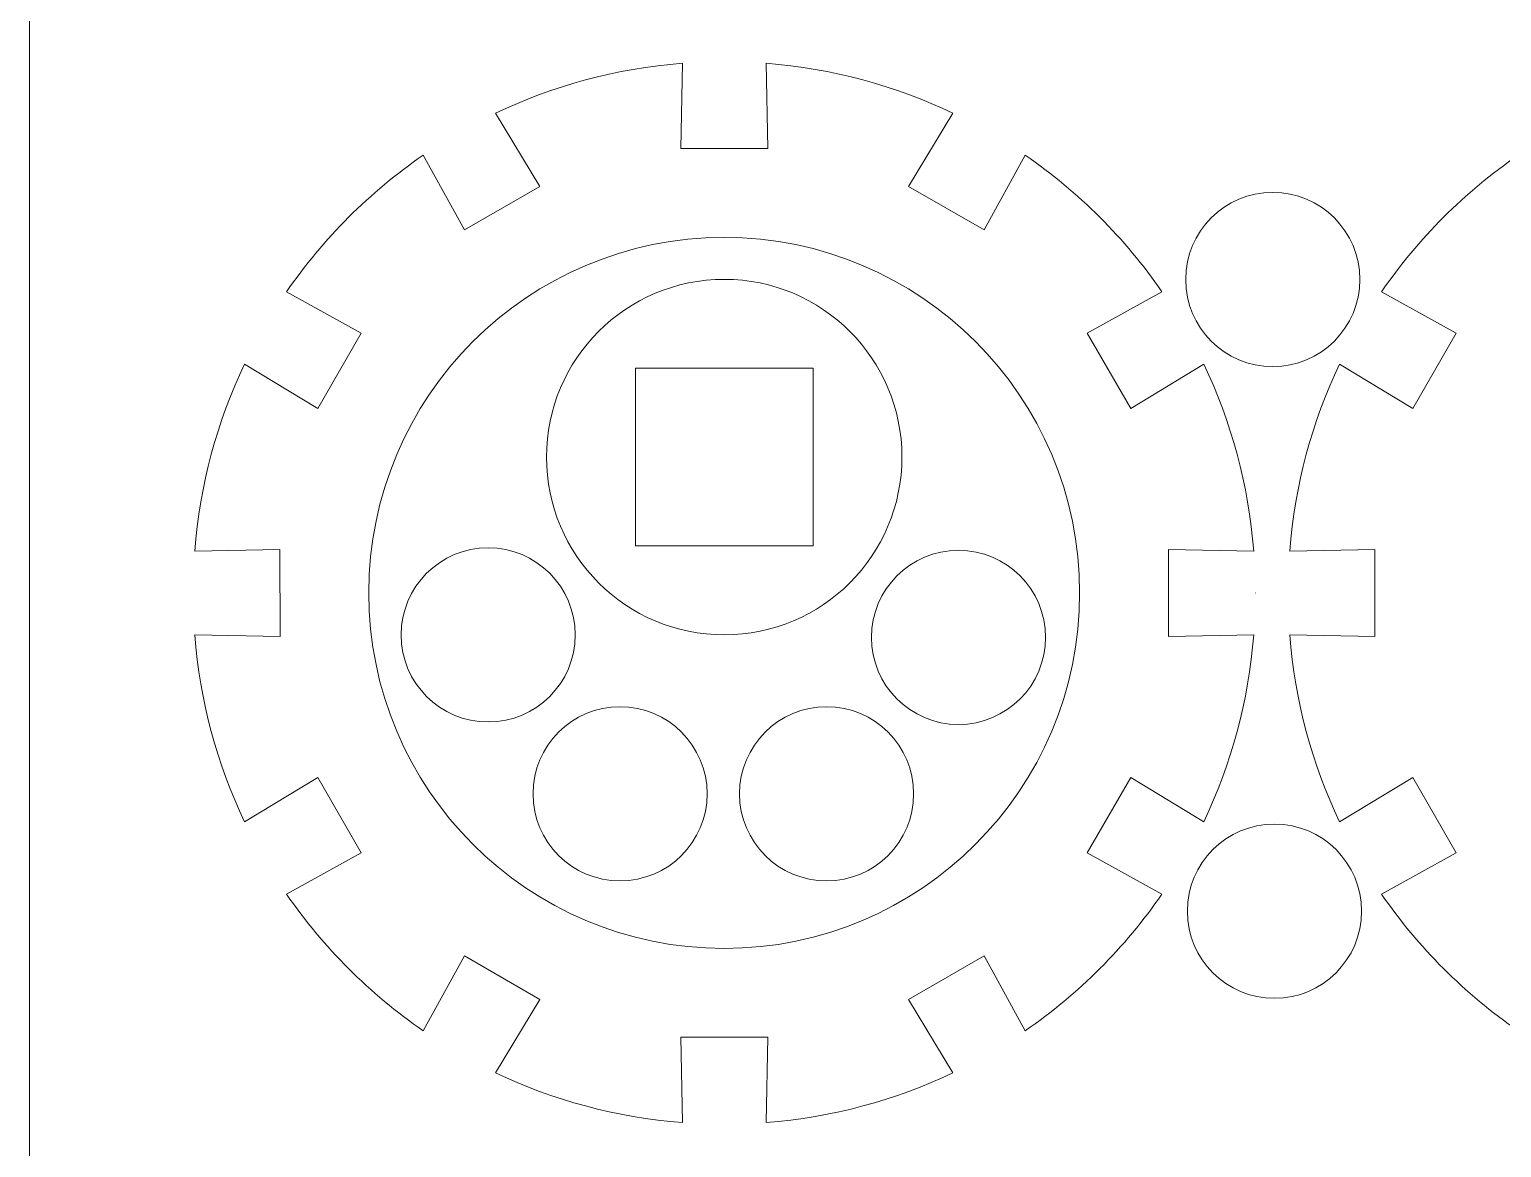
# Model space of a CAD drawing. Header units: centimetres. Extents: x -226 to -75, y 0 to 222.
# Drawn here: x -225.837 to -221.695, y 21.007 to 24.152 of the extents above; entities that cross this region are included whole.
import ezdxf

# ---------------------------------------------------------------- set-up
doc = ezdxf.new("R2010")
doc.units = ezdxf.units.CM
doc.header["$MEASUREMENT"] = 0
doc.layers.add('layer 1', color=7, linetype='Continuous')

msp = doc.modelspace()

# ---------------------------------------------------------------- linework, layer by layer
at = {"layer": 'layer 1', "color": 250, "lineweight": 20}
msp.add_lwpolyline([(-225.83724, 0.31703), (-195.83724, 0.31703), (-195.83724, 30.31703), (-225.83724, 30.31703), (-225.83724, 0.31703)], close=True, dxfattribs=at)
at = {"layer": 'layer 1', "color": 1, "lineweight": 9}
for points, knots in [([(-222.86131, 21.83623), (-222.86131, 21.83623), (-222.73879, 22.04846), (-222.73879, 22.04846), (-222.73879, 22.04846), (-222.73879, 22.04846), (-222.53291, 21.92386), (-222.53291, 21.92386), (-222.53291, 21.92386), (-222.45586, 22.08526), (-222.40725, 22.2626), (-222.39268, 22.44961), (-222.39268, 22.44961), (-222.39268, 22.44961), (-222.63264, 22.44477), (-222.63264, 22.44477), (-222.63264, 22.44477), (-222.63264, 22.44477), (-222.63264, 22.68978), (-222.63264, 22.68978), (-222.63264, 22.68978), (-222.63264, 22.68978), (-222.39268, 22.68484), (-222.39268, 22.68484), (-222.39268, 22.68484), (-222.40721, 22.87181), (-222.45582, 23.04926), (-222.53287, 23.21062), (-222.53287, 23.21062), (-222.53287, 23.21062), (-222.73882, 23.08605), (-222.73882, 23.08605), (-222.73882, 23.08605), (-222.73882, 23.08605), (-222.86134, 23.29825), (-222.86134, 23.29825), (-222.86134, 23.29825), (-222.86134, 23.29825), (-222.65077, 23.4141), (-222.65077, 23.4141), (-222.65077, 23.4141), (-222.75449, 23.56463), (-222.88498, 23.69512), (-223.03551, 23.79884), (-223.03551, 23.79884), (-223.03551, 23.79884), (-223.15147, 23.58834), (-223.15147, 23.58834), (-223.15147, 23.58834), (-223.15147, 23.58834), (-223.36363, 23.71086), (-223.36363, 23.71086), (-223.36363, 23.71086), (-223.36363, 23.71086), (-223.23899, 23.91674), (-223.23899, 23.91674), (-223.23899, 23.91674), (-223.40035, 23.99382), (-223.5778, 24.04247), (-223.76477, 24.057), (-223.76477, 24.057), (-223.76477, 24.057), (-223.7599, 23.81708), (-223.7599, 23.81708), (-223.7599, 23.81708), (-223.7599, 23.81708), (-224.00491, 23.81708), (-224.00491, 23.81708), (-224.00491, 23.81708), (-224.00491, 23.81708), (-224, 24.057), (-224, 24.057), (-224, 24.057), (-224.18701, 24.04247), (-224.36439, 23.99382), (-224.52575, 23.91681), (-224.52575, 23.91681), (-224.52575, 23.91681), (-224.40122, 23.71093), (-224.40122, 23.71093), (-224.40122, 23.71093), (-224.40122, 23.71093), (-224.61341, 23.58841), (-224.61341, 23.58841), (-224.61341, 23.58841), (-224.61341, 23.58841), (-224.72926, 23.79891), (-224.72926, 23.79891), (-224.72926, 23.79891), (-224.87979, 23.69519), (-225.01032, 23.56463), (-225.114, 23.41417), (-225.114, 23.41417), (-225.114, 23.41417), (-224.90357, 23.29825), (-224.90357, 23.29825), (-224.90357, 23.29825), (-224.90357, 23.29825), (-225.02602, 23.08612), (-225.02602, 23.08612), (-225.02602, 23.08612), (-225.02602, 23.08612), (-225.2319, 23.21069), (-225.2319, 23.21069), (-225.2319, 23.21069), (-225.30902, 23.04933), (-225.35763, 22.87188), (-225.3722, 22.68491), (-225.3722, 22.68491), (-225.3722, 22.68491), (-225.13228, 22.68971), (-225.13228, 22.68971), (-225.13228, 22.68971), (-225.13228, 22.68971), (-225.13224, 22.44477), (-225.13224, 22.44477), (-225.13224, 22.44477), (-225.13224, 22.44477), (-225.3722, 22.44968), (-225.3722, 22.44968), (-225.3722, 22.44968), (-225.35763, 22.26267), (-225.30902, 22.08526), (-225.23194, 21.92386), (-225.23194, 21.92386), (-225.23194, 21.92386), (-225.02609, 22.04839), (-225.02609, 22.04839), (-225.02609, 22.04839), (-225.02609, 22.04839), (-224.90357, 21.83623), (-224.90357, 21.83623), (-224.90357, 21.83623), (-224.90357, 21.83623), (-225.11404, 21.72041), (-225.11404, 21.72041), (-225.11404, 21.72041), (-225.01032, 21.56985), (-224.87983, 21.43936), (-224.72926, 21.33567), (-224.72926, 21.33567), (-224.72926, 21.33567), (-224.61345, 21.54607), (-224.61345, 21.54607), (-224.61345, 21.54607), (-224.61345, 21.54607), (-224.40125, 21.42366), (-224.40125, 21.42366), (-224.40125, 21.42366), (-224.40125, 21.42366), (-224.52582, 21.21778), (-224.52582, 21.21778), (-224.52582, 21.21778), (-224.36442, 21.14066), (-224.18701, 21.09208), (-224, 21.07748), (-224, 21.07748), (-224, 21.07748), (-224.00491, 21.31747), (-224.00491, 21.31747), (-224.00491, 21.31747), (-224.00491, 21.31747), (-223.7599, 21.31747), (-223.7599, 21.31747), (-223.7599, 21.31747), (-223.7599, 21.31747), (-223.76481, 21.07748), (-223.76481, 21.07748), (-223.76481, 21.07748), (-223.57787, 21.09208), (-223.40042, 21.14066), (-223.23906, 21.21778), (-223.23906, 21.21778), (-223.23906, 21.21778), (-223.36359, 21.42366), (-223.36359, 21.42366), (-223.36359, 21.42366), (-223.36359, 21.42366), (-223.15143, 21.54614), (-223.15143, 21.54614), (-223.15143, 21.54614), (-223.15143, 21.54614), (-223.03558, 21.33567), (-223.03558, 21.33567), (-223.03558, 21.33567), (-222.88505, 21.43936), (-222.75456, 21.56985), (-222.65084, 21.72041), (-222.65084, 21.72041), (-222.65084, 21.72041), (-222.86131, 21.83623), (-222.86131, 21.83623)], [0, 0, 0, 0, 0.0204082, 0.0204082, 0.0204082, 0.0204082, 0.0408163, 0.0408163, 0.0408163, 0.0408163, 0.0612245, 0.0612245, 0.0612245, 0.0612245, 0.0816327, 0.0816327, 0.0816327, 0.0816327, 0.1020408, 0.1020408, 0.1020408, 0.1020408, 0.122449, 0.122449, 0.122449, 0.122449, 0.1428571, 0.1428571, 0.1428571, 0.1428571, 0.1632653, 0.1632653, 0.1632653, 0.1632653, 0.1836735, 0.1836735, 0.1836735, 0.1836735, 0.2040816, 0.2040816, 0.2040816, 0.2040816, 0.2244898, 0.2244898, 0.2244898, 0.2244898, 0.244898, 0.244898, 0.244898, 0.244898, 0.2653061, 0.2653061, 0.2653061, 0.2653061, 0.2857143, 0.2857143, 0.2857143, 0.2857143, 0.3061224, 0.3061224, 0.3061224, 0.3061224, 0.3265306, 0.3265306, 0.3265306, 0.3265306, 0.3469388, 0.3469388, 0.3469388, 0.3469388, 0.3673469, 0.3673469, 0.3673469, 0.3673469, 0.3877551, 0.3877551, 0.3877551, 0.3877551, 0.4081633, 0.4081633, 0.4081633, 0.4081633, 0.4285714, 0.4285714, 0.4285714, 0.4285714, 0.4489796, 0.4489796, 0.4489796, 0.4489796, 0.4693878, 0.4693878, 0.4693878, 0.4693878, 0.4897959, 0.4897959, 0.4897959, 0.4897959, 0.5102041, 0.5102041, 0.5102041, 0.5102041, 0.5306122, 0.5306122, 0.5306122, 0.5306122, 0.5510204, 0.5510204, 0.5510204, 0.5510204, 0.5714286, 0.5714286, 0.5714286, 0.5714286, 0.5918367, 0.5918367, 0.5918367, 0.5918367, 0.6122449, 0.6122449, 0.6122449, 0.6122449, 0.6326531, 0.6326531, 0.6326531, 0.6326531, 0.6530612, 0.6530612, 0.6530612, 0.6530612, 0.6734694, 0.6734694, 0.6734694, 0.6734694, 0.6938776, 0.6938776, 0.6938776, 0.6938776, 0.7142857, 0.7142857, 0.7142857, 0.7142857, 0.7346939, 0.7346939, 0.7346939, 0.7346939, 0.755102, 0.755102, 0.755102, 0.755102, 0.7755102, 0.7755102, 0.7755102, 0.7755102, 0.7959184, 0.7959184, 0.7959184, 0.7959184, 0.8163265, 0.8163265, 0.8163265, 0.8163265, 0.8367347, 0.8367347, 0.8367347, 0.8367347, 0.8571429, 0.8571429, 0.8571429, 0.8571429, 0.877551, 0.877551, 0.877551, 0.877551, 0.8979592, 0.8979592, 0.8979592, 0.8979592, 0.9183673, 0.9183673, 0.9183673, 0.9183673, 0.9387755, 0.9387755, 0.9387755, 0.9387755, 0.9591837, 0.9591837, 0.9591837, 0.9591837, 1, 1, 1, 1]), ([(-219.78056, 21.83623), (-219.78056, 21.83623), (-219.65805, 22.04846), (-219.65805, 22.04846), (-219.65805, 22.04846), (-219.65805, 22.04846), (-219.45216, 21.92386), (-219.45216, 21.92386), (-219.45216, 21.92386), (-219.37512, 22.08526), (-219.3265, 22.2626), (-219.31193, 22.44961), (-219.31193, 22.44961), (-219.31193, 22.44961), (-219.55189, 22.44477), (-219.55189, 22.44477), (-219.55189, 22.44477), (-219.55189, 22.44477), (-219.55189, 22.68978), (-219.55189, 22.68978), (-219.55189, 22.68978), (-219.55189, 22.68978), (-219.31193, 22.68484), (-219.31193, 22.68484), (-219.31193, 22.68484), (-219.32647, 22.87181), (-219.37508, 23.04926), (-219.45213, 23.21062), (-219.45213, 23.21062), (-219.45213, 23.21062), (-219.65808, 23.08605), (-219.65808, 23.08605), (-219.65808, 23.08605), (-219.65808, 23.08605), (-219.7806, 23.29825), (-219.7806, 23.29825), (-219.7806, 23.29825), (-219.7806, 23.29825), (-219.57003, 23.4141), (-219.57003, 23.4141), (-219.57003, 23.4141), (-219.67374, 23.56463), (-219.80424, 23.69512), (-219.95477, 23.79884), (-219.95477, 23.79884), (-219.95477, 23.79884), (-220.07072, 23.58834), (-220.07072, 23.58834), (-220.07072, 23.58834), (-220.07072, 23.58834), (-220.28289, 23.71086), (-220.28289, 23.71086), (-220.28289, 23.71086), (-220.28289, 23.71086), (-220.15825, 23.91674), (-220.15825, 23.91674), (-220.15825, 23.91674), (-220.31961, 23.99382), (-220.49706, 24.04247), (-220.68403, 24.057), (-220.68403, 24.057), (-220.68403, 24.057), (-220.67916, 23.81708), (-220.67916, 23.81708), (-220.67916, 23.81708), (-220.67916, 23.81708), (-220.92416, 23.81708), (-220.92416, 23.81708), (-220.92416, 23.81708), (-220.92416, 23.81708), (-220.91926, 24.057), (-220.91926, 24.057), (-220.91926, 24.057), (-221.10627, 24.04247), (-221.28365, 23.99382), (-221.44501, 23.91681), (-221.44501, 23.91681), (-221.44501, 23.91681), (-221.32048, 23.71093), (-221.32048, 23.71093), (-221.32048, 23.71093), (-221.32048, 23.71093), (-221.53267, 23.58841), (-221.53267, 23.58841), (-221.53267, 23.58841), (-221.53267, 23.58841), (-221.64852, 23.79891), (-221.64852, 23.79891), (-221.64852, 23.79891), (-221.79905, 23.69519), (-221.92958, 23.56463), (-222.03326, 23.41417), (-222.03326, 23.41417), (-222.03326, 23.41417), (-221.82283, 23.29825), (-221.82283, 23.29825), (-221.82283, 23.29825), (-221.82283, 23.29825), (-221.94528, 23.08612), (-221.94528, 23.08612), (-221.94528, 23.08612), (-221.94528, 23.08612), (-222.15116, 23.21069), (-222.15116, 23.21069), (-222.15116, 23.21069), (-222.22828, 23.04933), (-222.27689, 22.87188), (-222.29146, 22.68491), (-222.29146, 22.68491), (-222.29146, 22.68491), (-222.05154, 22.68971), (-222.05154, 22.68971), (-222.05154, 22.68971), (-222.05154, 22.68971), (-222.0515, 22.44477), (-222.0515, 22.44477), (-222.0515, 22.44477), (-222.0515, 22.44477), (-222.29146, 22.44968), (-222.29146, 22.44968), (-222.29146, 22.44968), (-222.27689, 22.26267), (-222.22828, 22.08526), (-222.1512, 21.92386), (-222.1512, 21.92386), (-222.1512, 21.92386), (-221.94535, 22.04839), (-221.94535, 22.04839), (-221.94535, 22.04839), (-221.94535, 22.04839), (-221.82283, 21.83623), (-221.82283, 21.83623), (-221.82283, 21.83623), (-221.82283, 21.83623), (-222.0333, 21.72041), (-222.0333, 21.72041), (-222.0333, 21.72041), (-221.92958, 21.56985), (-221.79909, 21.43936), (-221.64852, 21.33567), (-221.64852, 21.33567), (-221.64852, 21.33567), (-221.53271, 21.54607), (-221.53271, 21.54607), (-221.53271, 21.54607), (-221.53271, 21.54607), (-221.32051, 21.42366), (-221.32051, 21.42366), (-221.32051, 21.42366), (-221.32051, 21.42366), (-221.44508, 21.21778), (-221.44508, 21.21778), (-221.44508, 21.21778), (-221.28368, 21.14066), (-221.10627, 21.09208), (-220.91926, 21.07748), (-220.91926, 21.07748), (-220.91926, 21.07748), (-220.92416, 21.31747), (-220.92416, 21.31747), (-220.92416, 21.31747), (-220.92416, 21.31747), (-220.67916, 21.31747), (-220.67916, 21.31747), (-220.67916, 21.31747), (-220.67916, 21.31747), (-220.68406, 21.07748), (-220.68406, 21.07748), (-220.68406, 21.07748), (-220.49713, 21.09208), (-220.31968, 21.14066), (-220.15832, 21.21778), (-220.15832, 21.21778), (-220.15832, 21.21778), (-220.28285, 21.42366), (-220.28285, 21.42366), (-220.28285, 21.42366), (-220.28285, 21.42366), (-220.07069, 21.54614), (-220.07069, 21.54614), (-220.07069, 21.54614), (-220.07069, 21.54614), (-219.95484, 21.33567), (-219.95484, 21.33567), (-219.95484, 21.33567), (-219.80431, 21.43936), (-219.67381, 21.56985), (-219.5701, 21.72041), (-219.5701, 21.72041), (-219.5701, 21.72041), (-219.78056, 21.83623), (-219.78056, 21.83623)], [0, 0, 0, 0, 0.0204082, 0.0204082, 0.0204082, 0.0204082, 0.0408163, 0.0408163, 0.0408163, 0.0408163, 0.0612245, 0.0612245, 0.0612245, 0.0612245, 0.0816327, 0.0816327, 0.0816327, 0.0816327, 0.1020408, 0.1020408, 0.1020408, 0.1020408, 0.122449, 0.122449, 0.122449, 0.122449, 0.1428571, 0.1428571, 0.1428571, 0.1428571, 0.1632653, 0.1632653, 0.1632653, 0.1632653, 0.1836735, 0.1836735, 0.1836735, 0.1836735, 0.2040816, 0.2040816, 0.2040816, 0.2040816, 0.2244898, 0.2244898, 0.2244898, 0.2244898, 0.244898, 0.244898, 0.244898, 0.244898, 0.2653061, 0.2653061, 0.2653061, 0.2653061, 0.2857143, 0.2857143, 0.2857143, 0.2857143, 0.3061224, 0.3061224, 0.3061224, 0.3061224, 0.3265306, 0.3265306, 0.3265306, 0.3265306, 0.3469388, 0.3469388, 0.3469388, 0.3469388, 0.3673469, 0.3673469, 0.3673469, 0.3673469, 0.3877551, 0.3877551, 0.3877551, 0.3877551, 0.4081633, 0.4081633, 0.4081633, 0.4081633, 0.4285714, 0.4285714, 0.4285714, 0.4285714, 0.4489796, 0.4489796, 0.4489796, 0.4489796, 0.4693878, 0.4693878, 0.4693878, 0.4693878, 0.4897959, 0.4897959, 0.4897959, 0.4897959, 0.5102041, 0.5102041, 0.5102041, 0.5102041, 0.5306122, 0.5306122, 0.5306122, 0.5306122, 0.5510204, 0.5510204, 0.5510204, 0.5510204, 0.5714286, 0.5714286, 0.5714286, 0.5714286, 0.5918367, 0.5918367, 0.5918367, 0.5918367, 0.6122449, 0.6122449, 0.6122449, 0.6122449, 0.6326531, 0.6326531, 0.6326531, 0.6326531, 0.6530612, 0.6530612, 0.6530612, 0.6530612, 0.6734694, 0.6734694, 0.6734694, 0.6734694, 0.6938776, 0.6938776, 0.6938776, 0.6938776, 0.7142857, 0.7142857, 0.7142857, 0.7142857, 0.7346939, 0.7346939, 0.7346939, 0.7346939, 0.755102, 0.755102, 0.755102, 0.755102, 0.7755102, 0.7755102, 0.7755102, 0.7755102, 0.7959184, 0.7959184, 0.7959184, 0.7959184, 0.8163265, 0.8163265, 0.8163265, 0.8163265, 0.8367347, 0.8367347, 0.8367347, 0.8367347, 0.8571429, 0.8571429, 0.8571429, 0.8571429, 0.877551, 0.877551, 0.877551, 0.877551, 0.8979592, 0.8979592, 0.8979592, 0.8979592, 0.9183673, 0.9183673, 0.9183673, 0.9183673, 0.9387755, 0.9387755, 0.9387755, 0.9387755, 0.9591837, 0.9591837, 0.9591837, 0.9591837, 1, 1, 1, 1]), ([(-222.33896, 23.20393), (-222.47404, 23.20393), (-222.58397, 23.31382), (-222.58397, 23.44894), (-222.58397, 23.44894), (-222.58397, 23.58398), (-222.47404, 23.69398), (-222.33896, 23.69398), (-222.33896, 23.69398), (-222.20388, 23.69398), (-222.09399, 23.58398), (-222.09399, 23.44894), (-222.09399, 23.44894), (-222.09399, 23.31382), (-222.20388, 23.20393), (-222.33896, 23.20393)], [0, 0, 0, 0, 0.2, 0.2, 0.2, 0.2, 0.4, 0.4, 0.4, 0.4, 0.6, 0.6, 0.6, 0.6, 1, 1, 1, 1]), ([(-223.88243, 23.56725), (-224.43471, 23.56725), (-224.88245, 23.11954), (-224.88245, 22.56727), (-224.88245, 22.56727), (-224.88245, 22.01503), (-224.43471, 21.56732), (-223.88243, 21.56732), (-223.88243, 21.56732), (-223.33016, 21.56732), (-222.88241, 22.01503), (-222.88241, 22.56727), (-222.88241, 22.56727), (-222.88241, 23.11954), (-223.33016, 23.56725), (-223.88243, 23.56725)], [0, 0, 0, 0, 0.2, 0.2, 0.2, 0.2, 0.4, 0.4, 0.4, 0.4, 0.6, 0.6, 0.6, 0.6, 1, 1, 1, 1]), ([(-223.8824, 23.44936), (-223.60628, 23.44936), (-223.3824, 23.22549), (-223.3824, 22.94933), (-223.3824, 22.94933), (-223.3824, 22.67318), (-223.60628, 22.44931), (-223.8824, 22.44931), (-223.8824, 22.44931), (-224.15855, 22.44931), (-224.38242, 22.67318), (-224.38242, 22.94933), (-224.38242, 22.94933), (-224.38242, 23.22549), (-224.15855, 23.44936), (-223.8824, 23.44936)], [0, 0, 0, 0, 0.2, 0.2, 0.2, 0.2, 0.4, 0.4, 0.4, 0.4, 0.6, 0.6, 0.6, 0.6, 1, 1, 1, 1]), ([(-224.54658, 22.20437), (-224.68166, 22.20437), (-224.79158, 22.31426), (-224.79158, 22.44931), (-224.79158, 22.44931), (-224.79158, 22.58442), (-224.68166, 22.69434), (-224.54658, 22.69434), (-224.54658, 22.69434), (-224.4115, 22.69434), (-224.30161, 22.58442), (-224.30161, 22.44931), (-224.30161, 22.44931), (-224.30161, 22.31426), (-224.4115, 22.20437), (-224.54658, 22.20437)], [0, 0, 0, 0, 0.2, 0.2, 0.2, 0.2, 0.4, 0.4, 0.4, 0.4, 0.6, 0.6, 0.6, 0.6, 1, 1, 1, 1]), ([(-223.22325, 22.19727), (-223.35833, 22.19727), (-223.46825, 22.30716), (-223.46825, 22.44228), (-223.46825, 22.44228), (-223.46825, 22.57732), (-223.35833, 22.68725), (-223.22325, 22.68725), (-223.22325, 22.68725), (-223.08817, 22.68725), (-222.97828, 22.57732), (-222.97828, 22.44228), (-222.97828, 22.44228), (-222.97828, 22.30716), (-223.08817, 22.19727), (-223.22325, 22.19727)], [0, 0, 0, 0, 0.2, 0.2, 0.2, 0.2, 0.4, 0.4, 0.4, 0.4, 0.6, 0.6, 0.6, 0.6, 1, 1, 1, 1]), ([(-222.38764, 22.56659), (-222.38764, 22.56659), (-222.38764, 22.5673), (-222.38764, 22.5673), (-222.38764, 22.5673), (-222.38764, 22.5673), (-222.38764, 22.56797), (-222.38764, 22.56797), (-222.38764, 22.56797), (-222.38764, 22.56797), (-222.38764, 22.56659), (-222.38764, 22.56659)], [0, 0, 0, 0, 0.25, 0.25, 0.25, 0.25, 0.5, 0.5, 0.5, 0.5, 1, 1, 1, 1]), ([(-224.17544, 21.75727), (-224.31055, 21.75727), (-224.42044, 21.86716), (-224.42044, 22.0022), (-224.42044, 22.0022), (-224.42044, 22.13732), (-224.31055, 22.24724), (-224.17544, 22.24724), (-224.17544, 22.24724), (-224.0404, 22.24724), (-223.93047, 22.13732), (-223.93047, 22.0022), (-223.93047, 22.0022), (-223.93047, 21.86716), (-224.0404, 21.75727), (-224.17544, 21.75727)], [0, 0, 0, 0, 0.2, 0.2, 0.2, 0.2, 0.4, 0.4, 0.4, 0.4, 0.6, 0.6, 0.6, 0.6, 1, 1, 1, 1]), ([(-223.59439, 21.75727), (-223.7295, 21.75727), (-223.83939, 21.86716), (-223.83939, 22.0022), (-223.83939, 22.0022), (-223.83939, 22.13732), (-223.7295, 22.24724), (-223.59439, 22.24724), (-223.59439, 22.24724), (-223.45935, 22.24724), (-223.34942, 22.13732), (-223.34942, 22.0022), (-223.34942, 22.0022), (-223.34942, 21.86716), (-223.45935, 21.75727), (-223.59439, 21.75727)], [0, 0, 0, 0, 0.2, 0.2, 0.2, 0.2, 0.4, 0.4, 0.4, 0.4, 0.6, 0.6, 0.6, 0.6, 1, 1, 1, 1]), ([(-222.33424, 21.42709), (-222.46936, 21.42709), (-222.57925, 21.53698), (-222.57925, 21.67209), (-222.57925, 21.67209), (-222.57925, 21.80721), (-222.46936, 21.91713), (-222.33424, 21.91713), (-222.33424, 21.91713), (-222.19916, 21.91713), (-222.08924, 21.80721), (-222.08924, 21.67209), (-222.08924, 21.67209), (-222.08924, 21.53698), (-222.19916, 21.42709), (-222.33424, 21.42709)], [0, 0, 0, 0, 0.2, 0.2, 0.2, 0.2, 0.4, 0.4, 0.4, 0.4, 0.6, 0.6, 0.6, 0.6, 1, 1, 1, 1])]:
    msp.add_open_spline(points, degree=3, knots=knots, dxfattribs=at)
for points in [[(-224.13241, 23.19931), (-224.13241, 23.19931), (-224.13241, 22.69936), (-224.13241, 22.69936)], [(-223.63242, 23.19931), (-223.63242, 23.19931), (-224.13241, 23.19931), (-224.13241, 23.19931)], [(-223.63242, 22.69936), (-223.63242, 22.69936), (-223.63242, 23.19932), (-223.63242, 23.19932)], [(-224.13241, 22.69936), (-224.13241, 22.69936), (-223.63241, 22.69936), (-223.63241, 22.69936)]]:
    msp.add_open_spline(points, degree=3, dxfattribs=at)

doc.saveas('drawing.dxf')
